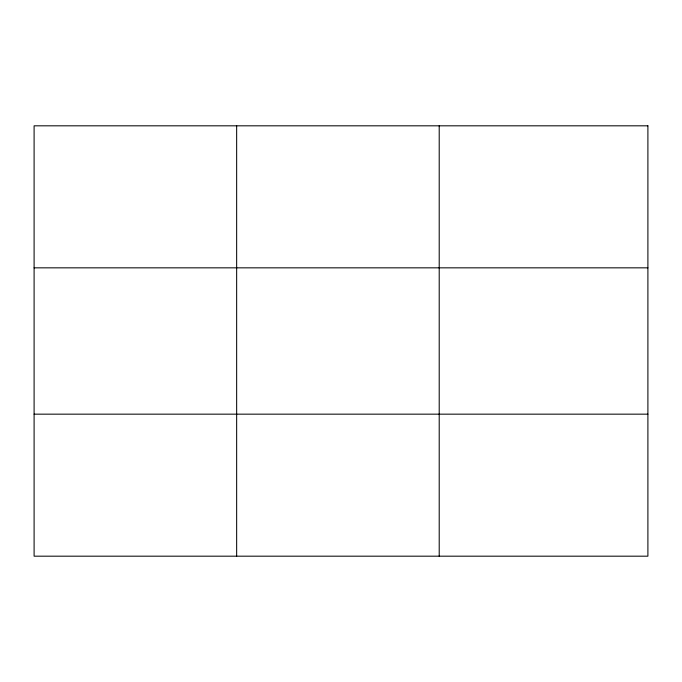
<?xml version="1.0" encoding="UTF-8"?>
<svg xmlns="http://www.w3.org/2000/svg" width="682" height="682" viewBox="0 0 682 682"><rect width="100%" height="100%" fill="white"/><g stroke="black" fill="none" stroke-linecap="round" stroke-linejoin="round"><path stroke-width="1.02" d="M236.654 125.82L236.654 556.18M439.208 125.82L439.208 556.18M34.1 267.838L647.9 267.838M34.1 414.162L647.9 414.162M647.9 125.82L647.9 556.18L34.1 556.18L34.1 125.82L647.9 125.82"/></g></svg>
